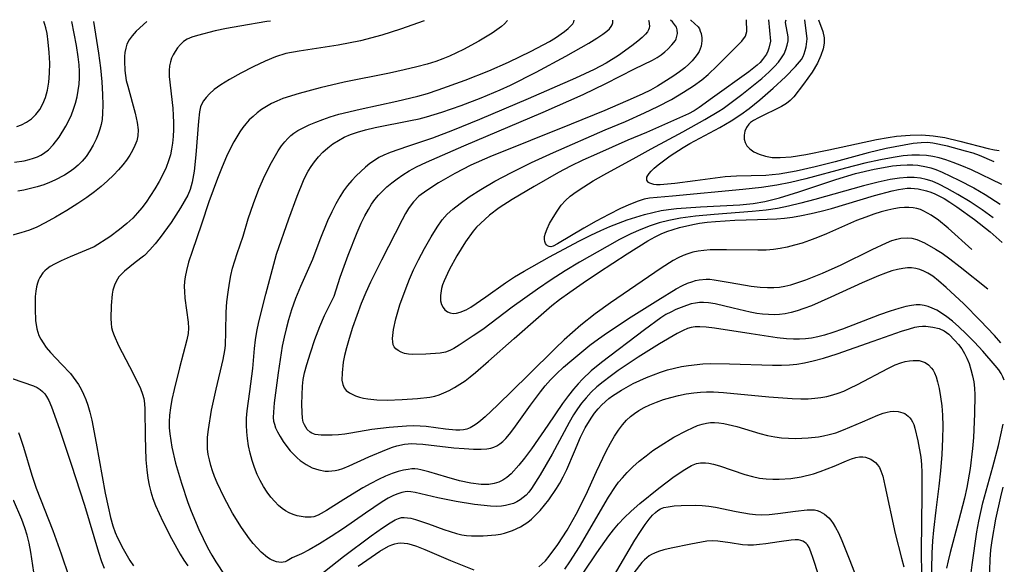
# Model space of a CAD drawing. Header units: millimetres. Extents: x 220021 to 223505, y 489325 to 491820.
# Drawn here: x 220222.3 to 220579.1, y 491614.6 to 491812.3 of the extents above; entities that cross this region are included whole.
import ezdxf

# ---------------------------------------------------------------- set-up
doc = ezdxf.new("R2010")
doc.units = ezdxf.units.MM
doc.layers.add('F0017111', color=8, linetype='Continuous')
doc.layers.add('F0017114', color=8, linetype='Continuous')

msp = doc.modelspace()

# ---------------------------------------------------------------- linework, layer by layer
at = {"layer": 'F0017111', "flags": 128}
for points, elevation in [([(220493.658, 491812.251), (220494.344, 491804.474), (220493.805, 491802.025), (220493.396, 491800.887), (220492.891, 491799.825), (220492.283, 491798.811), (220491.559, 491797.818), (220490.68, 491796.816), (220489.597, 491795.776), (220486.598, 491793.397), (220473.432, 491783.957), (220468.548, 491780.427), (220466.792, 491779.257), (220464.716, 491778.138), (220456.019, 491774.274), (220449.468, 491771.469), (220442.733, 491768.596), (220431.287, 491763.626), (220426.44, 491761.397), (220421.945, 491759.194), (220417.611, 491756.925), (220408.734, 491751.904), (220400.789, 491747.136), (220396.079, 491744.113), (220392.581, 491741.449), (220389.234, 491738.492), (220387.88, 491737.108), (220386.647, 491735.659), (220383.89, 491731.814), (220380.724, 491726.768), (220377.948, 491721.691), (220376.108, 491717.725), (220375.566, 491716.231), (220375.198, 491714.888), (220374.809, 491712.365), (220374.825, 491710.415), (220375.164, 491709.083), (220375.713, 491707.998), (220376.426, 491707.121), (220377.286, 491706.471), (220378.276, 491706.048), (220379.37, 491705.862), (220380.562, 491705.913), (220381.964, 491706.252), (220384.092, 491707.212), (220385.75, 491708.178), (220391.167, 491711.867), (220398.294, 491716.887), (220401.643, 491719.097), (220405.117, 491721.22), (220414.276, 491726.364), (220424.933, 491732.024), (220429.27, 491734.202), (220432.91, 491735.918), (220436.172, 491737.338), (220439.329, 491738.6), (220442.464, 491739.738), (220445.613, 491740.762), (220448.786, 491741.674), (220454.744, 491743.094), (220457.383, 491743.572), (220460.285, 491743.935), (220469.074, 491744.522), (220483.247, 491745.245), (220488.09, 491745.704), (220492.391, 491746.448), (220497.607, 491747.754), (220504.671, 491749.922), (220518.097, 491754.394), (220525.239, 491756.528), (220531.952, 491758.118), (220535.396, 491758.783), (220538.628, 491759.285), (220541.467, 491759.579), (220543.913, 491759.691), (220546.011, 491759.665), (220547.818, 491759.539), (220550.94, 491759.032), (220552.486, 491758.643), (220554.287, 491758.042), (220556.59, 491757.091), (220562.709, 491754.142), (220568.05, 491751.399), (220572.223, 491748.998), (220577.587, 491745.428)], 135), ([(220578.273, 491752.623), (220567.196, 491757.853), (220563.707, 491759.356), (220560.662, 491760.54), (220557.974, 491761.47), (220555.55, 491762.2), (220553.25, 491762.74), (220550.926, 491763.088), (220548.436, 491763.242), (220545.666, 491763.19), (220542.509, 491762.924), (220538.817, 491762.414), (220534.285, 491761.565), (220528.568, 491760.263), (220521.558, 491758.476), (220507.211, 491754.676), (220501.646, 491753.309), (220496.661, 491752.304), (220491.17, 491751.488), (220484.422, 491750.72), (220458.899, 491748.35), (220450.558, 491747.617), (220448.67, 491747.244), (220446.423, 491746.573), (220443.609, 491745.494), (220440.084, 491743.903), (220435.811, 491741.76), (220431.183, 491739.282), (220426.699, 491736.745), (220417.226, 491731.045), (220415.677, 491730.278), (220414.736, 491730.027), (220414.124, 491730.106), (220413.612, 491730.358), (220413.168, 491730.743), (220412.81, 491731.249), (220412.561, 491731.876), (220412.457, 491732.668), (220412.538, 491733.681), (220412.845, 491734.964), (220413.427, 491736.548), (220414.333, 491738.461), (220415.581, 491740.676), (220417.046, 491742.971), (220418.572, 491745.07), (220420.076, 491746.79), (220421.765, 491748.311), (220423.92, 491749.902), (220426.751, 491751.772), (220430.172, 491753.879), (220434.028, 491756.118), (220445.668, 491762.442), (220451.205, 491765.554), (220462.657, 491771.704), (220470.585, 491776.074), (220475.671, 491779.132), (220477.21, 491780.112), (220478.692, 491781.142), (220484.006, 491785.162), (220491.264, 491790.972), (220493.94, 491793.356), (220495.861, 491795.293), (220497.28, 491796.949), (220498.413, 491798.471), (220499.312, 491799.947), (220499.989, 491801.444), (220500.459, 491803.008), (220500.743, 491804.578), (220500.861, 491806.069), (220499.866, 491811.244), (220499.924, 491811.878), (220500.022, 491812.267)], 140), ([(220575.44, 491760.841), (220570.195, 491763.068), (220567.803, 491763.898), (220565.112, 491764.7), (220558.538, 491766.414), (220553.252, 491767.574), (220551.278, 491767.764), (220549.049, 491767.69), (220546.156, 491767.372), (220542.824, 491766.877), (220536.271, 491765.664), (220529.772, 491764.106), (220517.874, 491760.807), (220510.575, 491758.925), (220503.706, 491757.418), (220497.516, 491756.336), (220495.023, 491756.032), (220492.725, 491755.861), (220482.046, 491755.64), (220477.945, 491755.374), (220467.066, 491753.859), (220459.676, 491752.938), (220454.452, 491752.464), (220453.069, 491752.458), (220452.124, 491752.566), (220451.355, 491752.759), (220450.712, 491753.023), (220450.2, 491753.349), (220449.824, 491753.731), (220449.593, 491754.17), (220449.519, 491754.667), (220449.612, 491755.228), (220449.892, 491755.863), (220450.379, 491756.588), (220451.109, 491757.424), (220452.181, 491758.44), (220453.705, 491759.711), (220458.066, 491762.96), (220462.712, 491766.026), (220465.147, 491767.433), (220476.077, 491773.263), (220480.157, 491775.642), (220483.703, 491777.994), (220486.613, 491780.148), (220490.517, 491783.258), (220495.424, 491787.441), (220499.893, 491791.577), (220503.443, 491795.305), (220505.582, 491797.917), (220506.201, 491798.9), (220506.649, 491799.907), (220507.012, 491801.089), (220507.305, 491802.431), (220507.676, 491805.371), (220506.811, 491812.284)], 145), ([(220268.368, 491811.688), (220264.499, 491808.14), (220263.007, 491806.508), (220261.899, 491804.942), (220261.16, 491803.442), (220260.69, 491801.963), (220260.405, 491800.465), (220260.259, 491798.925), (220260.222, 491797.325), (220260.391, 491793.925), (220260.93, 491790.313), (220261.421, 491788.177), (220264.135, 491778.403), (220264.91, 491775.022), (220265.238, 491772.353), (220265.147, 491770.253), (220264.725, 491768.435), (220264.053, 491766.664), (220263.183, 491764.903), (220262.163, 491763.165), (220261.019, 491761.451), (220259.698, 491759.713), (220258.128, 491757.887), (220256.261, 491755.935), (220254.144, 491753.911), (220251.847, 491751.89), (220249.393, 491749.914), (220246.615, 491747.881), (220243.297, 491745.655), (220239.355, 491743.18), (220235.235, 491740.723), (220231.513, 491738.632), (220228.55, 491737.142), (220225.833, 491736.039), (220222.637, 491735.046), (220211.037, 491731.825)], 85), ([(220249.07, 491811.64), (220250.854, 491800.203), (220251.532, 491794.873), (220252.018, 491789.739), (220252.301, 491785.13), (220252.405, 491781.295), (220252.351, 491778.388), (220252.155, 491776.182), (220251.832, 491774.355), (220251.386, 491772.622), (220250.779, 491770.851), (220249.962, 491768.945), (220248.906, 491766.856), (220247.666, 491764.722), (220246.315, 491762.728), (220244.911, 491761.017), (220243.446, 491759.555), (220241.895, 491758.268), (220240.245, 491757.092), (220238.521, 491756.009), (220234.98, 491754.103), (220233.095, 491753.259), (220231.003, 491752.47), (220228.651, 491751.73), (220226.184, 491751.074), (220223.8, 491750.543), (220221.634, 491750.17)], 80), ([(220313.191, 491811.8), (220311.854, 491811.584), (220302.086, 491810.007), (220297.292, 491809.128), (220293.073, 491808.234), (220286.77, 491806.615), (220284.641, 491805.954), (220283.018, 491805.281), (220281.707, 491804.45), (220280.548, 491803.359), (220279.522, 491802.095), (220278.643, 491800.792), (220277.922, 491799.548), (220277.347, 491798.323), (220276.902, 491797.04), (220276.581, 491795.61), (220276.417, 491793.886), (220276.452, 491791.707), (220277.757, 491780.202), (220277.947, 491777.625), (220278.032, 491775.095), (220278.011, 491772.518), (220277.89, 491769.97), (220277.672, 491767.57), (220277.352, 491765.388), (220276.885, 491763.302), (220276.218, 491761.14), (220275.31, 491758.774), (220274.169, 491756.244), (220272.818, 491753.633), (220271.293, 491751.027), (220268.075, 491746.207), (220266.541, 491744.148), (220264.973, 491742.252), (220263.227, 491740.392), (220261.136, 491738.435), (220258.45, 491736.236), (220254.892, 491733.643), (220249.332, 491729.985), (220240.615, 491726.351), (220237.299, 491724.898), (220234.886, 491723.743), (220233.278, 491722.841), (220232.18, 491722.073), (220231.339, 491721.333), (220230.662, 491720.579), (220229.597, 491718.927), (220229.152, 491717.955), (220228.754, 491716.826), (220228.404, 491715.49), (220228.122, 491713.899), (220227.931, 491712), (220227.859, 491707.457), (220228.067, 491703.311), (220228.496, 491700.266), (220228.822, 491699.015), (220229.272, 491697.819), (220229.895, 491696.564), (220230.747, 491695.15), (220231.904, 491693.527), (220233.448, 491691.657), (220237.453, 491687.422), (220240.677, 491684.046), (220241.709, 491682.809), (220243.554, 491680.12), (220244.516, 491678.466), (220245.434, 491676.654), (220246.257, 491674.707), (220247.002, 491672.552), (220247.7, 491670.086), (220248.39, 491667.174), (220250.012, 491658.852), (220253.313, 491640.678), (220254.329, 491635.753), (220255.245, 491631.873), (220256.089, 491628.854), (220256.894, 491626.495), (220257.728, 491624.513), (220259.766, 491620.55), (220262.247, 491616.31), (220263.524, 491614.361)], 90), ([(220368.898, 491811.939), (220360.243, 491808.809), (220353.562, 491806.649), (220345.817, 491804.593), (220337.736, 491803.034), (220323.597, 491800.94), (220318.78, 491799.996), (220314.977, 491798.852), (220311.255, 491797.305), (220306.944, 491795.243), (220302.421, 491792.904), (220298.32, 491790.615), (220295.137, 491788.634), (220292.798, 491786.94), (220291.087, 491785.447), (220289.811, 491784.083), (220288.883, 491782.851), (220288.237, 491781.775), (220287.799, 491780.719), (220287.461, 491778.923), (220287.105, 491775.47), (220286.079, 491763.309), (220285.47, 491757.417), (220284.832, 491753.396), (220284.1, 491750.799), (220283.187, 491748.768), (220280.608, 491744.168), (220277.126, 491738.759), (220273.233, 491733.378), (220271.353, 491731.055), (220269.463, 491728.935), (220267.455, 491726.892), (220267.156, 491726.606), (220264.137, 491724.268), (220260.257, 491721.134), (220259.01, 491719.983), (220258.249, 491719.106), (220257.73, 491718.308), (220256.801, 491716.448), (220256.075, 491714.224), (220255.814, 491712.828), (220255.433, 491708.751), (220255.296, 491704.021), (220255.378, 491702.233), (220255.587, 491700.777), (220255.942, 491699.403), (220256.461, 491697.896), (220258.056, 491694.267), (220263.398, 491684.03), (220266.037, 491678.595), (220266.815, 491676.622), (220267.255, 491674.967), (220267.48, 491673.271), (220267.598, 491671.207), (220267.755, 491661.249), (220268.03, 491652.741), (220268.304, 491649.202), (220268.686, 491646.216), (220269.179, 491643.609), (220269.793, 491641.205), (220270.564, 491638.828), (220271.532, 491636.303), (220274.11, 491630.483), (220277.245, 491624.244), (220280.392, 491618.673), (220281.804, 491616.461), (220283.261, 491614.421)], 95), ([(220579.139, 491681.649), (220578.636, 491682.832), (220577.987, 491684.042), (220577.129, 491685.364), (220575.871, 491687.013), (220571.38, 491692.159), (220568.354, 491695.409), (220565.345, 491698.492), (220562.694, 491701.017), (220560.388, 491703.012), (220558.322, 491704.612), (220556.412, 491705.928), (220554.64, 491706.989), (220553.007, 491707.802), (220551.503, 491708.38), (220550.079, 491708.744), (220548.675, 491708.921), (220547.214, 491708.927), (220545.543, 491708.74), (220543.491, 491708.327), (220540.908, 491707.653), (220537.724, 491706.669), (220533.89, 491705.326), (220520.53, 491700.159), (220516.958, 491698.901), (220514.019, 491698.006), (220511.503, 491697.381), (220509.218, 491696.945), (220507.064, 491696.666), (220504.959, 491696.527), (220502.774, 491696.521), (220500.176, 491696.686), (220496.782, 491697.069), (220487.376, 491698.456), (220474.14, 491700.491), (220471.093, 491700.857), (220468.804, 491701.005), (220467.077, 491700.956), (220465.663, 491700.741), (220464.304, 491700.359), (220462.707, 491699.69), (220460.565, 491698.583), (220454.176, 491694.854), (220446.422, 491689.98), (220439.182, 491685.133), (220436.239, 491683.029), (220433.722, 491681.093), (220431.495, 491679.204), (220429.445, 491677.265), (220427.57, 491675.29), (220425.892, 491673.316), (220424.401, 491671.329), (220422.956, 491669.104), (220421.385, 491666.364), (220415.319, 491654.905), (220410.966, 491647.351), (220407.811, 491642.416), (220406.759, 491641.035), (220405.811, 491640.017), (220404.799, 491639.119), (220403.693, 491638.308), (220402.496, 491637.602), (220401.213, 491637.016), (220399.847, 491636.555), (220398.404, 491636.218), (220396.857, 491636.01), (220395.071, 491635.941), (220392.878, 491636.027), (220387.078, 491636.66), (220380.44, 491637.744), (220373.858, 491639.087), (220365.659, 491640.933), (220364.09, 491641.209), (220362.964, 491641.283), (220361.944, 491641.191), (220360.75, 491640.954), (220359.334, 491640.534), (220357.704, 491639.877), (220355.844, 491638.922), (220353.635, 491637.587), (220347.629, 491633.462), (220339.599, 491627.862), (220335.166, 491624.957), (220330.886, 491622.302), (220327.184, 491620.168), (220324.379, 491618.738), (220320.974, 491617.234), (220319.229, 491616.23), (220318.553, 491615.88), (220317.824, 491615.681), (220317.04, 491615.62), (220315.415, 491615.825), (220313.806, 491616.384), (220313.001, 491616.8), (220312.119, 491617.386), (220309.807, 491619.398), (220306.956, 491622.448), (220305.557, 491624.193), (220302.688, 491628.303), (220299.461, 491633.513), (220296.36, 491639.169), (220293.864, 491644.429), (220292.915, 491646.702), (220292.147, 491648.786), (220291.526, 491650.785), (220291.024, 491652.784), (220290.643, 491654.789), (220290.396, 491656.789), (220290.296, 491658.812), (220290.372, 491661.051), (220290.652, 491663.74), (220291.823, 491670.751), (220293.43, 491678.453), (220296.002, 491689.214), (220296.643, 491692.409), (220296.845, 491694.204), (220297, 491699.334), (220297.145, 491706.333), (220297.402, 491710.027), (220297.786, 491713.589), (220298.262, 491716.829), (220298.805, 491719.636), (220299.442, 491722.204), (220301.112, 491727.587), (220303.26, 491733.832), (220305.101, 491740.082), (220306.971, 491745.746), (220308.967, 491750.934), (220311.112, 491755.867), (220313.49, 491760.58), (220315.994, 491764.78), (220317.203, 491766.528), (220318.359, 491768.02), (220319.453, 491769.262), (220320.51, 491770.283), (220321.676, 491771.186), (220323.132, 491772.094), (220327.206, 491774.157), (220329.602, 491775.202), (220332.105, 491776.18), (220334.834, 491777.109), (220337.962, 491778.026), (220345.681, 491779.909), (220358.946, 491782.75), (220366.552, 491784.535), (220370.032, 491785.537), (220373.955, 491786.825), (220383.679, 491790.36), (220392.338, 491793.766), (220399.474, 491796.935), (220407.693, 491800.939), (220414.29, 491804.416), (220416.47, 491805.712), (220419.755, 491807.995), (220421.06, 491809.064), (220422.067, 491810.025), (220422.731, 491810.847), (220423.108, 491811.576), (220423.231, 491812.075)], 105), ([(220577.907, 491695.155), (220575.617, 491697.816), (220570.448, 491703.351), (220564.461, 491709.291), (220558.076, 491715.234), (220555.325, 491717.624), (220553.174, 491719.323), (220551.476, 491720.45), (220549.997, 491721.203), (220548.542, 491721.75), (220547.064, 491722.122), (220545.555, 491722.316), (220543.995, 491722.329), (220542.326, 491722.155), (220540.48, 491721.791), (220538.401, 491721.23), (220536.08, 491720.47), (220533.524, 491719.505), (220527.614, 491716.942), (220516.275, 491711.687), (220509.3, 491708.651), (220506.524, 491707.594), (220504.082, 491706.785), (220501.855, 491706.177), (220499.759, 491705.751), (220497.721, 491705.493), (220495.678, 491705.392), (220493.615, 491705.43), (220491.532, 491705.59), (220489.392, 491705.863), (220487.021, 491706.286), (220480.876, 491707.725), (220474.294, 491709.304), (220471.928, 491709.714), (220470.145, 491709.852), (220468.65, 491709.796), (220467.188, 491709.607), (220465.647, 491709.274), (220463.95, 491708.768), (220460.104, 491707.255), (220458.234, 491706.371), (220456.514, 491705.435), (220454.621, 491704.224), (220448.791, 491699.968), (220433.099, 491688.108), (220429.41, 491685.028), (220426.258, 491682.028), (220424.679, 491680.347), (220422.997, 491678.395), (220421.136, 491676.055), (220419.008, 491673.187), (220413.65, 491665.407), (220407.731, 491656.769), (220405.222, 491653.403), (220403.156, 491650.845), (220400.384, 491647.77), (220398.819, 491646.403), (220397.398, 491645.473), (220395.886, 491644.736), (220394.263, 491644.203), (220392.37, 491643.9), (220389.555, 491643.921), (220385.815, 491644.334), (220381.726, 491645.17), (220377.104, 491646.479), (220370.577, 491648.493), (220367.681, 491649.233), (220366.578, 491649.428), (220365.541, 491649.513), (220364.408, 491649.49), (220363.044, 491649.35), (220361.414, 491649.057), (220359.508, 491648.564), (220357.328, 491647.834), (220354.915, 491646.868), (220352.319, 491645.678), (220349.569, 491644.266), (220346.603, 491642.6), (220339.779, 491638.418), (220333.478, 491634.436), (220331.579, 491633.311), (220330.409, 491632.715), (220328.834, 491632.204), (220327.98, 491632.069), (220326.95, 491632.022), (220325.692, 491632.077), (220324.276, 491632.249), (220322.807, 491632.551), (220321.37, 491632.995), (220319.982, 491633.585), (220318.645, 491634.323), (220317.35, 491635.219), (220316.062, 491636.311), (220314.735, 491637.645), (220313.346, 491639.249), (220311.947, 491641.086), (220310.613, 491643.102), (220309.404, 491645.253), (220308.325, 491647.544), (220307.367, 491649.989), (220306.525, 491652.586), (220305.81, 491655.259), (220305.239, 491657.912), (220304.822, 491660.473), (220304.56, 491662.958), (220304.446, 491665.404), (220304.482, 491667.88), (220304.682, 491670.593), (220305.632, 491677.578), (220306.796, 491685.837), (220307.411, 491693.091), (220307.708, 491696.279), (220308.17, 491699.343), (220308.902, 491702.791), (220311.48, 491712.89), (220315.323, 491727.27), (220319.767, 491740.13), (220322.809, 491748.305), (220325.103, 491753.981), (220325.959, 491755.785), (220326.844, 491757.378), (220327.907, 491759.067), (220329.161, 491760.84), (220330.591, 491762.604), (220332.178, 491764.277), (220333.912, 491765.835), (220335.779, 491767.262), (220337.773, 491768.549), (220339.909, 491769.694), (220342.204, 491770.699), (220344.711, 491771.578), (220347.621, 491772.388), (220351.159, 491773.2), (220363.892, 491775.709), (220367.052, 491776.387), (220369.673, 491777.046), (220375.289, 491778.772), (220382.226, 491781.184), (220389.477, 491783.953), (220396.461, 491786.905), (220400.134, 491788.613), (220409.464, 491793.324), (220420.174, 491799.057), (220428.53, 491803.799), (220431.481, 491805.601), (220433.612, 491807.018), (220435.072, 491808.125), (220436.042, 491809.019), (220436.685, 491809.788), (220437.07, 491810.492), (220437.249, 491811.179), (220437.263, 491811.894), (220437.224, 491812.11)], 110), ([(220450.192, 491812.143), (220450.302, 491811.753), (220450.532, 491809.923), (220450.463, 491809.223), (220450.226, 491808.59), (220449.772, 491807.894), (220449.044, 491807.017), (220447.937, 491805.901), (220446.335, 491804.499), (220444.193, 491802.808), (220439.268, 491799.271), (220434.885, 491796.523), (220430.446, 491794.198), (220423.749, 491791.144), (220406.571, 491783.669), (220388.971, 491776.103), (220379.117, 491772.092), (220371.896, 491769.385), (220362.859, 491766.358), (220356.541, 491764.131), (220354.248, 491763.194), (220352.458, 491762.306), (220350.869, 491761.331), (220349.237, 491760.164), (220347.553, 491758.813), (220345.862, 491757.316), (220344.209, 491755.704), (220342.615, 491753.988), (220341.099, 491752.172), (220339.665, 491750.238), (220338.269, 491748.083), (220336.856, 491745.582), (220335.386, 491742.656), (220333.893, 491739.4), (220331.048, 491732.508), (220328.346, 491725.337), (220324.048, 491715.642), (220322.281, 491711.273), (220320.825, 491707.2), (220319.687, 491703.526), (220318.804, 491700.239), (220318.101, 491697.222), (220317.467, 491693.934), (220315.969, 491684.27), (220314.537, 491673.427), (220314.224, 491670.113), (220314.183, 491668.145), (220314.327, 491666.862), (220314.596, 491665.696), (220315.032, 491664.445), (220315.703, 491663.002), (220316.649, 491661.305), (220317.801, 491659.479), (220319.059, 491657.691), (220320.337, 491656.085), (220321.593, 491654.69), (220322.794, 491653.509), (220323.92, 491652.536), (220326.076, 491651.05), (220328.312, 491649.931), (220330.649, 491649.152), (220333.047, 491648.752), (220334.255, 491648.704), (220336.623, 491648.905), (220337.823, 491649.177), (220339.385, 491649.713), (220341.713, 491650.683), (220348.818, 491653.882), (220355.209, 491656.599), (220357.345, 491657.356), (220359.029, 491657.853), (220361.768, 491658.437), (220364.347, 491658.663), (220366.037, 491658.627), (220368.418, 491658.43), (220379.583, 491657.157), (220383.398, 491656.866), (220386.772, 491656.721), (220389.521, 491656.709), (220391.535, 491656.819), (220392.99, 491657.051), (220394.14, 491657.409), (220395.199, 491657.902), (220396.248, 491658.564), (220397.329, 491659.439), (220398.496, 491660.584), (220399.833, 491662.116), (220401.434, 491664.172), (220407.437, 491672.634), (220411.013, 491677.501), (220412.76, 491679.643), (220414.649, 491681.751), (220416.809, 491683.943), (220419.365, 491686.331), (220422.381, 491688.975), (220428.931, 491694.318), (220432.05, 491696.666), (220435.326, 491698.975), (220443.861, 491704.598), (220453.52, 491710.706), (220460.216, 491714.708), (220462.499, 491715.931), (220464.321, 491716.786), (220465.835, 491717.362), (220467.186, 491717.75), (220468.497, 491718.023), (220471.057, 491718.268), (220472.364, 491718.233), (220474.022, 491718.049), (220479.738, 491717.068), (220487.363, 491715.783), (220490.604, 491715.391), (220493.309, 491715.209), (220495.597, 491715.201), (220497.61, 491715.348), (220499.575, 491715.675), (220501.747, 491716.224), (220507.177, 491718.017), (220513.288, 491720.426), (220520.025, 491723.479), (220531.254, 491729.026), (220536.452, 491731.474), (220538.404, 491732.233), (220540.137, 491732.753), (220541.66, 491733.077), (220544.003, 491733.296), (220545.666, 491733.141), (220547.378, 491732.664), (220550.173, 491731.409), (220554.232, 491729.154), (220556.581, 491727.64), (220559.433, 491725.609), (220563.165, 491722.757), (220573.143, 491714.71)], 115), ([(220567.351, 491728.984), (220558.767, 491736.733), (220555.27, 491739.636), (220552.596, 491741.516), (220550.012, 491742.96), (220548.735, 491743.493), (220547.43, 491743.893), (220546.05, 491744.156), (220544.554, 491744.28), (220542.914, 491744.259), (220541.103, 491744.088), (220539.1, 491743.761), (220536.893, 491743.274), (220534.476, 491742.627), (220531.83, 491741.808), (220528.901, 491740.78), (220525.626, 491739.496), (220514.671, 491734.718), (220511.476, 491733.381), (220508.58, 491732.272), (220505.825, 491731.342), (220503.091, 491730.554), (220500.41, 491729.904), (220497.854, 491729.397), (220495.427, 491729.038), (220492.87, 491728.822), (220489.86, 491728.741), (220478.47, 491728.95), (220472.535, 491728.856), (220470.205, 491728.67), (220468.127, 491728.387), (220466.228, 491727.998), (220464.446, 491727.49), (220462.716, 491726.847), (220460.963, 491726.038), (220459.108, 491725.026), (220454.802, 491722.292), (220436.405, 491709.723), (220430.851, 491705.719), (220425.714, 491701.59), (220419.641, 491696.264), (220416.455, 491693.284), (220406.612, 491683.444), (220395.471, 491672.595), (220390.987, 491668.354), (220389.45, 491667.025), (220388.045, 491665.944), (220386.724, 491665.07), (220385.488, 491664.401), (220384.321, 491663.93), (220383.138, 491663.643), (220381.841, 491663.522), (220380.341, 491663.549), (220376.611, 491663.942), (220369.655, 491664.841), (220367.416, 491665.014), (220365.113, 491665.075), (220362.509, 491665.016), (220356.145, 491664.561), (220349.867, 491663.791), (220342.319, 491662.454), (220340.083, 491662.079), (220337.831, 491661.815), (220335.517, 491661.694), (220331.5, 491661.753), (220329.332, 491661.996), (220328.117, 491662.435), (220327.569, 491662.776), (220326.471, 491663.851), (220325.938, 491664.595), (220325.462, 491665.451), (220325.076, 491666.452), (220324.794, 491667.853), (220324.624, 491669.964), (220324.573, 491672.941), (220324.629, 491676.312), (220324.778, 491679.452), (220325.031, 491681.962), (220325.505, 491684.361), (220326.343, 491687.394), (220327.633, 491691.562), (220329.251, 491696.38), (220331.019, 491701.118), (220332.758, 491705.153), (220334.285, 491708.289), (220336.286, 491712.054), (220338.472, 491718.943), (220341.306, 491726.923), (220344.601, 491735.2), (220346.081, 491738.532), (220347.418, 491741.262), (220348.652, 491743.521), (220349.829, 491745.435), (220351.022, 491747.116), (220352.312, 491748.674), (220353.765, 491750.199), (220355.384, 491751.705), (220357.158, 491753.189), (220359.082, 491754.649), (220361.17, 491756.081), (220363.444, 491757.484), (220366.063, 491758.916), (220369.737, 491760.686), (220383.31, 491766.581), (220411.946, 491778.778), (220426.443, 491785.196), (220434.752, 491789.117), (220445.152, 491794.453), (220451.595, 491797.665), (220453.293, 491798.639), (220454.767, 491799.609), (220456.07, 491800.607), (220457.24, 491801.652), (220458.6, 491803.149), (220459.938, 491804.815), (220460.17, 491805.417), (220460.448, 491806.297), (220460.634, 491807.317), (220460.541, 491808.568), (220460.309, 491809.541), (220459.66, 491810.606), (220458.872, 491811.579), (220458.2, 491812.163)], 120), ([(220575.091, 491740.526), (220571.097, 491743.363), (220566.709, 491746.245), (220562.329, 491748.936), (220558.443, 491751.161), (220555.398, 491752.726), (220552.989, 491753.741), (220550.87, 491754.392), (220548.739, 491754.832), (220546.473, 491755.078), (220543.99, 491755.113), (220541.172, 491754.908), (220537.76, 491754.384), (220533.459, 491753.448), (220528.115, 491752.062), (220510.5, 491747.13), (220505.428, 491745.789), (220500.95, 491744.712), (220496.969, 491743.917), (220492.825, 491743.319), (220487.712, 491742.812), (220473.944, 491741.745), (220467.216, 491741.117), (220461.83, 491740.394), (220457.59, 491739.569), (220454.036, 491738.639), (220450.743, 491737.582), (220447.42, 491736.297), (220443.806, 491734.666), (220439.704, 491732.602), (220435.16, 491730.152), (220425.173, 491724.406), (220419.987, 491721.25), (220414.871, 491717.986), (220409.952, 491714.672), (220400.812, 491708.094), (220390.112, 491700.029), (220386.662, 491697.683), (220381.524, 491694.311), (220379.688, 491693.166), (220378.136, 491692.365), (220376.603, 491691.853), (220374.713, 491691.513), (220369.466, 491691.059), (220364.799, 491690.966), (220363.166, 491691.102), (220361.795, 491691.383), (220360.547, 491691.82), (220359.452, 491692.378), (220358.582, 491693.014), (220357.986, 491693.706), (220357.633, 491694.517), (220357.467, 491695.533), (220357.441, 491696.816), (220357.755, 491700.011), (220358.559, 491703.868), (220360.088, 491708.993), (220362.299, 491715.167), (220363.572, 491718.318), (220365.047, 491721.627), (220366.849, 491725.307), (220369.035, 491729.438), (220371.375, 491733.583), (220373.572, 491737.173), (220375.435, 491739.812), (220377.211, 491741.808), (220379.254, 491743.641), (220381.877, 491745.71), (220385.221, 491748.086), (220389.385, 491750.76), (220394.466, 491753.723), (220400.549, 491756.971), (220407.718, 491760.499), (220415.802, 491764.215), (220434.447, 491772.336), (220441.896, 491775.453), (220448.673, 491778.543), (220453.537, 491780.861), (220458.536, 491783.432), (220462.91, 491785.976), (220466.54, 491788.376), (220469.47, 491790.556), (220471.778, 491792.471), (220475.104, 491795.577), (220484.001, 491804.505), (220485.347, 491806.376), (220485.769, 491808.028), (220485.683, 491812.231)], 130), ([(220410.447, 491614.015), (220411.567, 491614.973), (220412.801, 491616.24), (220414.205, 491617.9), (220417.367, 491622.173), (220420.682, 491627.268), (220423.992, 491633.052), (220427.487, 491640.041), (220431.383, 491648.549), (220434.888, 491655.999), (220436.39, 491658.858), (220437.843, 491661.323), (220439.319, 491663.523), (220440.8, 491665.464), (220442.245, 491667.12), (220443.637, 491668.485), (220445.076, 491669.641), (220446.687, 491670.692), (220448.569, 491671.719), (220450.71, 491672.726), (220453.071, 491673.695), (220455.612, 491674.606), (220458.291, 491675.429), (220461.065, 491676.129), (220463.873, 491676.682), (220466.583, 491677.086), (220469.047, 491677.35), (220471.259, 491677.472), (220473.785, 491677.427), (220477.336, 491677.181), (220493.757, 491675.647), (220502.255, 491675.025), (220505.393, 491674.925), (220508.078, 491674.948), (220510.463, 491675.096), (220512.683, 491675.37), (220514.845, 491675.772), (220516.951, 491676.295), (220518.976, 491676.931), (220520.954, 491677.696), (220523.169, 491678.718), (220525.965, 491680.149), (220536.883, 491685.924), (220539.567, 491687.186), (220541.578, 491687.961), (220543.221, 491688.413), (220544.74, 491688.679), (220546.128, 491688.808), (220548.268, 491688.745), (220549.041, 491688.582), (220550.399, 491688.013), (220551.675, 491687.166), (220552.785, 491686.036), (220553.312, 491685.266), (220553.847, 491684.273), (220554.393, 491682.922), (220554.949, 491681.062), (220555.507, 491678.596), (220556.027, 491675.648), (220556.459, 491672.395), (220556.755, 491668.932), (220556.878, 491665.026), (220556.789, 491660.357), (220556.473, 491654.782), (220555.992, 491648.842), (220555.43, 491643.251), (220554.323, 491634.56), (220553.443, 491627.338), (220553.125, 491623.449), (220552.888, 491618.965), (220552.62, 491607.716)], 95), ([(220219.495, 491682.32), (220227.34, 491679.556), (220228.652, 491678.958), (220229.722, 491678.31), (220230.605, 491677.585), (220231.358, 491676.759), (220232.052, 491675.755), (220232.813, 491674.272), (220233.777, 491671.953), (220236.689, 491663.865), (220240.971, 491651.177), (220245.734, 491636.413), (220250.891, 491619.29), (220251.972, 491615.933), (220252.838, 491613.581)], 85), ([(220419.814, 491613.166), (220421.71, 491615.822), (220425.15, 491621.274), (220435.703, 491639.261), (220438.179, 491643.138), (220439.354, 491644.705), (220440.74, 491646.33), (220442.486, 491648.191), (220444.55, 491650.218), (220446.843, 491652.279), (220449.28, 491654.261), (220451.805, 491656.133), (220454.369, 491657.885), (220459.416, 491660.988), (220464.042, 491663.468), (220466.106, 491664.435), (220467.974, 491665.196), (220469.641, 491665.739), (220471.164, 491666.09), (220472.616, 491666.282), (220474.078, 491666.34), (220475.671, 491666.245), (220477.525, 491665.969), (220482.233, 491664.852), (220490.545, 491662.399), (220493.293, 491661.675), (220495.914, 491661.141), (220498.446, 491660.794), (220500.949, 491660.612), (220503.455, 491660.57), (220508.091, 491660.756), (220511.828, 491661.146), (220513.653, 491661.47), (220515.678, 491661.941), (220518.044, 491662.644), (220520.887, 491663.678), (220527.732, 491666.612), (220533.346, 491669.003), (220535.194, 491669.66), (220536.629, 491670.061), (220537.826, 491670.289), (220538.867, 491670.382), (220540.702, 491670.279), (220542.335, 491669.871), (220543.062, 491669.554), (220543.731, 491669.154), (220544.346, 491668.661), (220544.912, 491668.067), (220545.426, 491667.365), (220545.889, 491666.549), (220546.309, 491665.577), (220546.731, 491664.253), (220547.781, 491659.732), (220548.832, 491653.748), (220549.125, 491651.058), (220549.261, 491648.253), (220549.255, 491640.215), (220549.009, 491619.664), (220549.115, 491611.02)], 90), ([(220221.794, 491662.731), (220222.359, 491661.33), (220223.619, 491657.444), (220226.635, 491647.263), (220228.263, 491642.577), (220234.248, 491627.204), (220237.321, 491618.742), (220240.04, 491610.526)], 80), ([(220565.782, 491601.204), (220567.471, 491614.787), (220569.203, 491626.675), (220569.9, 491630.597), (220571.384, 491637.187), (220573.142, 491643.691), (220575.009, 491650.208), (220576.981, 491657.971), (220578.698, 491665.679)], 105), ([(220421.302, 491604.002), (220431.431, 491619.11), (220435.776, 491625.262), (220437.499, 491627.458), (220439.275, 491629.553), (220441.333, 491631.742), (220443.891, 491634.177), (220447.064, 491636.94), (220453.97, 491642.533), (220459.517, 491646.738), (220463.323, 491649.35), (220465.802, 491650.752), (220467.561, 491651.454), (220469.038, 491651.764), (220470.814, 491651.753), (220472.059, 491651.579), (220473.716, 491651.214), (220475.931, 491650.575), (220485.046, 491647.518), (220487.836, 491646.735), (220490.364, 491646.201), (220492.788, 491645.881), (220495.217, 491645.744), (220497.583, 491645.747), (220501.728, 491646.011), (220505.492, 491646.603), (220509.954, 491647.714), (220512.421, 491648.514), (220517.462, 491650.528), (220521.932, 491652.433), (220523.784, 491653.143), (220525.372, 491653.634), (220526.707, 491653.879), (220527.852, 491653.906), (220528.88, 491653.754), (220529.855, 491653.458), (220530.782, 491653.028), (220531.654, 491652.468), (220532.464, 491651.781), (220533.201, 491650.97), (220533.852, 491650.034), (220534.432, 491648.865), (220535.059, 491646.909), (220535.878, 491643.503), (220539.586, 491626.049), (220541.841, 491617.149), (220542.674, 491614.008)], 85), ([(220578.798, 491570.02), (220577.088, 491572.391), (220576.351, 491573.612), (220575.786, 491574.757), (220575.351, 491575.966), (220574.627, 491579.297), (220574, 491583.903), (220573.61, 491589.251), (220573.55, 491596.122), (220573.844, 491612.777), (220574.01, 491616.642), (220574.302, 491620.182), (220574.739, 491623.621), (220576.083, 491631.276), (220577.826, 491639.404), (220578.716, 491642.928)], 110), ([(220437.919, 491611.095), (220445.262, 491623.735), (220447.229, 491626.839), (220448.965, 491629.359), (220450.444, 491631.314), (220451.656, 491632.74), (220452.679, 491633.752), (220453.606, 491634.484), (220454.556, 491635.051), (220455.725, 491635.492), (220457.333, 491635.826), (220459.515, 491636.072), (220462.075, 491636.235), (220467.256, 491636.323), (220469.676, 491636.223), (220472.067, 491635.991), (220474.492, 491635.613), (220481.978, 491634.07), (220486.785, 491633.214), (220488.981, 491632.977), (220491.254, 491632.91), (220493.886, 491633.041), (220497.036, 491633.37), (220503.413, 491634.222), (220507.66, 491634.693), (220509.103, 491634.73), (220510.306, 491634.635), (220511.346, 491634.416), (220512.282, 491634.08), (220513.159, 491633.636), (220513.99, 491633.096), (220515.525, 491631.764), (220516.278, 491630.898), (220517.08, 491629.785), (220517.98, 491628.32), (220519.021, 491626.323), (220520.245, 491623.598), (220523.118, 491616.303), (220525.499, 491610.347)], 80), ([(220344.928, 491614.315), (220352.842, 491619.668), (220355.89, 491621.481), (220357.099, 491622.029), (220358.227, 491622.397), (220359.335, 491622.605), (220360.474, 491622.675), (220361.65, 491622.616), (220362.858, 491622.437), (220364.184, 491622.11), (220366.073, 491621.456), (220369.064, 491620.259), (220378.478, 491616.28), (220386.882, 491612.886)], 95)]:
    msp.add_lwpolyline(points, dxfattribs=dict(at, elevation=elevation))
at = {"layer": 'F0017111', "elevation": 70}
msp.add_lwpolyline([(220221.19, 491773.551), (220222.99, 491774.18), (220224.803, 491775.127), (220226.544, 491776.396), (220228.146, 491777.959), (220229.548, 491779.777), (220230.703, 491781.825), (220231.62, 491784.129), (220232.322, 491786.727), (220232.823, 491789.651), (220233.11, 491792.919), (220233.16, 491796.543), (220232.969, 491800.449), (220232.615, 491804.209), (220232.193, 491807.31), (220231.79, 491809.373), (220231.448, 491810.56), (220231.008, 491811.595)], dxfattribs=at)
at = {"layer": 'F0017114', "flags": 128}
for points, elevation in [([(220511.766, 491812.296), (220513.388, 491807.965), (220513.798, 491805.762), (220513.817, 491803.792), (220513.461, 491801.725), (220512.682, 491799.339), (220511.425, 491796.577), (220509.525, 491793.333), (220506.393, 491788.885), (220502.863, 491784.382), (220501.553, 491782.97), (220500.229, 491781.942), (220498.383, 491780.893), (220490.032, 491776.7), (220488.251, 491775.723), (220487.2, 491775.024), (220486.56, 491774.442), (220485.659, 491773.206), (220485.085, 491771.858), (220484.817, 491770.448), (220484.852, 491769.032), (220485.165, 491767.752), (220485.81, 491766.613), (220486.899, 491765.498), (220488.405, 491764.448), (220490.305, 491763.525), (220492.574, 491762.791), (220495.031, 491762.36), (220497.913, 491762.3), (220501.853, 491762.632), (220507.257, 491763.459), (220515.502, 491765.108), (220532.82, 491768.832), (220537.009, 491769.613), (220540.126, 491770.076), (220544.965, 491770.485), (220549.303, 491770.528), (220553.4, 491770.237), (220557.632, 491769.578), (220563.002, 491768.328), (220573.27, 491765.632), (220575.62, 491765.154), (220577.327, 491764.951)], 150), ([(220399.1, 491812.015), (220397.996, 491810.82), (220396.889, 491809.876), (220393.502, 491807.462), (220388.658, 491804.489), (220383.154, 491801.508), (220378.087, 491799.083), (220375.686, 491798.099), (220373.054, 491797.157), (220369.952, 491796.183), (220366.213, 491795.156), (220361.687, 491794.069), (220356.341, 491792.928), (220339.932, 491789.636), (220331.181, 491787.664), (220323.548, 491785.599), (220317.702, 491783.695), (220315.483, 491782.806), (220313.523, 491781.871), (220311.684, 491780.834), (220309.949, 491779.703), (220308.333, 491778.503), (220306.848, 491777.251), (220305.493, 491775.953), (220304.266, 491774.607), (220303.152, 491773.202), (220302.101, 491771.688), (220299.937, 491768.075), (220298.704, 491765.708), (220297.292, 491762.701), (220295.676, 491758.941), (220293.969, 491754.7), (220290.858, 491746.246), (220288.205, 491738.251), (220284.75, 491728.274), (220283.501, 491724.371), (220282.679, 491721.379), (220282.231, 491719.162), (220282.017, 491717.364), (220281.927, 491715.65), (220281.967, 491713.756), (220282.176, 491711.435), (220283.344, 491702.705), (220283.474, 491700.506), (220283.336, 491698.552), (220282.902, 491696.333), (220280.18, 491686.171), (220278.217, 491678.247), (220277.448, 491674.656), (220276.903, 491671.586), (220276.573, 491668.949), (220276.434, 491666.591), (220276.463, 491664.366), (220276.642, 491662.162), (220277.402, 491657.412), (220278.778, 491651.558), (220280.865, 491644.348), (220283.18, 491637.393), (220284.384, 491634.207), (220287.226, 491627.555), (220290.403, 491620.989), (220291.875, 491618.269), (220293.325, 491615.826), (220296.615, 491610.888)], 100), ([(220465.373, 491812.18), (220465.517, 491812.068), (220468.238, 491809.68), (220468.609, 491808.985), (220468.933, 491808.151), (220469.304, 491807.27), (220469.532, 491805.695), (220469.538, 491804.614), (220469.255, 491802.68), (220468.958, 491801.79), (220468.496, 491800.83), (220467.831, 491799.731), (220466.983, 491798.54), (220465.983, 491797.33), (220464.829, 491796.142), (220463.384, 491794.887), (220461.472, 491793.443), (220459.006, 491791.742), (220453.46, 491788.256), (220450.887, 491786.815), (220448.105, 491785.426), (220444.567, 491783.817), (220434.324, 491779.437), (220422.167, 491774.432), (220392.72, 491762.598), (220385.82, 491759.59), (220379.935, 491756.544), (220374.034, 491753.148), (220369.786, 491750.425), (220366.988, 491748.294), (220364.997, 491746.338), (220364.118, 491745.26), (220363.2, 491743.919), (220362.146, 491742.122), (220360.872, 491739.718), (220353.36, 491725.182), (220349.422, 491717.219), (220347.72, 491713.395), (220346.086, 491709.393), (220344.462, 491705.081), (220342.941, 491700.739), (220341.653, 491696.748), (220340.693, 491693.396), (220340.025, 491690.614), (220339.578, 491688.24), (220339.126, 491684.332), (220339.088, 491681.669), (220339.339, 491680.039), (220339.828, 491678.863), (220340.562, 491677.929), (220341.824, 491677.037), (220344.01, 491676.018), (220345.398, 491675.544), (220346.92, 491675.15), (220348.512, 491674.846), (220351.674, 491674.507), (220355.453, 491674.47), (220360.856, 491674.645), (220366.416, 491675.008), (220370.914, 491675.559), (220372.699, 491675.916), (220374.336, 491676.393), (220376.027, 491677.063), (220377.915, 491677.973), (220379.917, 491679.063), (220383.745, 491681.471), (220385.575, 491682.819), (220387.524, 491684.41), (220392.215, 491688.582), (220401.494, 491696.729), (220410.279, 491704.528), (220415.17, 491708.761), (220417.966, 491710.94), (220421.641, 491713.594), (220426.497, 491716.931), (220432.03, 491720.637), (220442.421, 491727.447), (220449.929, 491732.13), (220452.574, 491733.612), (220454.767, 491734.675), (220456.837, 491735.507), (220461.387, 491736.953), (220466.194, 491738.106), (220468.699, 491738.555), (220471.409, 491738.923), (220474.425, 491739.217), (220481.526, 491739.618), (220489.702, 491739.856), (220496.636, 491740.132), (220499.478, 491740.375), (220502.373, 491740.752), (220505.616, 491741.302), (220509.141, 491742.017), (220512.795, 491742.879), (220516.465, 491743.869), (220532.124, 491748.581), (220538.522, 491750.287), (220540.76, 491750.748), (220543.986, 491751.187), (220545.277, 491751.233), (220546.561, 491751.164), (220547.957, 491750.981), (220550.964, 491750.281), (220552.481, 491749.767), (220554.019, 491749.135), (220557.355, 491747.444), (220559.387, 491746.218), (220561.908, 491744.54), (220568.336, 491739.875), (220574.036, 491735.44), (220576.244, 491733.542), (220578.363, 491731.525)], 125), ([(220330.463, 491610.553), (220339.689, 491617.778), (220349.709, 491625.256), (220353.758, 491628.137), (220356.554, 491630.007), (220358.356, 491631.051), (220359.593, 491631.576), (220360.64, 491631.843), (220361.663, 491631.923), (220362.777, 491631.84), (220364.095, 491631.606), (220365.738, 491631.181), (220370.414, 491629.587), (220376.018, 491627.534), (220380.602, 491626.101), (220382.494, 491625.665), (220384.234, 491625.391), (220385.994, 491625.253), (220390.258, 491625.287), (220394.821, 491625.618), (220396.564, 491625.872), (220398.009, 491626.204), (220400.835, 491627.199), (220403.794, 491628.571), (220405.132, 491629.337), (220406.427, 491630.231), (220407.784, 491631.353), (220409.28, 491632.776), (220410.867, 491634.455), (220412.467, 491636.318), (220414.011, 491638.294), (220416.829, 491642.358), (220418.085, 491644.385), (220419.312, 491646.598), (220420.604, 491649.239), (220423.408, 491655.767), (220425.585, 491661.011), (220427.214, 491664.357), (220429.388, 491667.89), (220430.65, 491669.651), (220431.951, 491671.258), (220433.256, 491672.688), (220435.776, 491675.021), (220437.081, 491676.017), (220440.338, 491678.105), (220444.587, 491680.409), (220449.449, 491682.633), (220454.501, 491684.575), (220457.023, 491685.388), (220459.548, 491686.072), (220462.083, 491686.613), (220464.632, 491687.024), (220469.816, 491687.534), (220472.64, 491687.649), (220479.578, 491687.597), (220495.155, 491687.066), (220498.401, 491687.076), (220501.286, 491687.225), (220503.992, 491687.526), (220506.748, 491687.981), (220509.82, 491688.627), (220513.619, 491689.627), (220518.593, 491691.174), (220531.662, 491695.758), (220541.926, 491699.406), (220544.775, 491700.327), (220546.712, 491700.857), (220548.205, 491701.156), (220549.479, 491701.283), (220550.699, 491701.269), (220553.285, 491700.935), (220555.571, 491700.337), (220557.364, 491699.519), (220558.19, 491698.987), (220559.063, 491698.289), (220561.248, 491696.068), (220562.506, 491694.573), (220563.705, 491692.967), (220564.739, 491691.332), (220565.617, 491689.61), (220566.378, 491687.708), (220567.051, 491685.57), (220567.617, 491683.293), (220568.045, 491681.011), (220568.317, 491678.78), (220568.448, 491676.327), (220568.395, 491669.486), (220567.996, 491660.881), (220567.67, 491656.896), (220566.786, 491649.708), (220565.559, 491642.715), (220564.725, 491638.943), (220562.578, 491630.632), (220559.497, 491619.177), (220558.769, 491616.148), (220558.247, 491613.541)], 100)]:
    msp.add_lwpolyline(points, dxfattribs=dict(at, elevation=elevation))
at = {"layer": 'F0017114', "elevation": 75}
for points in [[(220220.359, 491760.645), (220223.919, 491761.202), (220225.666, 491761.616), (220227.26, 491762.104), (220228.676, 491762.645), (220229.909, 491763.223), (220230.965, 491763.823), (220232.732, 491765.153), (220234.425, 491766.902), (220236.556, 491769.783), (220238.975, 491773.686), (220240.052, 491775.724), (220240.999, 491777.786), (220241.824, 491779.902), (220242.528, 491782.094), (220243.1, 491784.346), (220243.524, 491786.635), (220243.791, 491788.938), (220243.92, 491791.24), (220243.935, 491793.525), (220243.837, 491795.884), (220243.52, 491798.827), (220242.852, 491802.969), (220241.164, 491811.62)], [(220228.511, 491604.819), (220226.3, 491619.334), (220225.696, 491622.587), (220225.004, 491625.447), (220224.144, 491628.192), (220223.025, 491631.188), (220220.094, 491638.161)], [(220511.774, 491611.067), (220509.92, 491617.071), (220509.06, 491619.507), (220508.399, 491621.091), (220507.868, 491622), (220507.358, 491622.538), (220506.779, 491622.957), (220506.113, 491623.303), (220505.361, 491623.572), (220504.499, 491623.755), (220503.397, 491623.821), (220501.899, 491623.735), (220497.582, 491623.116), (220492.719, 491622.349), (220490.422, 491622.065), (220488.261, 491621.905), (220486.236, 491621.901), (220484.236, 491622.046), (220479.807, 491622.702), (220475.265, 491623.357), (220473.35, 491623.428), (220471.36, 491623.272), (220465.512, 491622.282), (220458.406, 491620.808), (220455.748, 491620.138), (220453.8, 491619.543), (220452.375, 491619.004), (220451.293, 491618.495), (220450.419, 491617.967), (220448.781, 491616.606), (220447.781, 491615.546), (220444.905, 491611.882)]]:
    msp.add_lwpolyline(points, dxfattribs=at)

doc.saveas('drawing.dxf')
